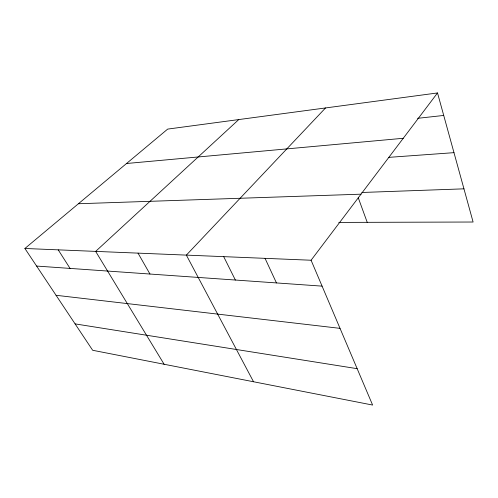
<?xml version="1.0" encoding="UTF-8"?>
<svg xmlns="http://www.w3.org/2000/svg" width="498" height="498" viewBox="0 0 498 498"><rect width="100%" height="100%" fill="white"/><g stroke="black" fill="none" stroke-linecap="round" stroke-linejoin="round"><path stroke-width="0.75" d="M311.082 260.236L372.616 405.055L92.665 350.281L24.9 248.483L311.082 260.236L437.518 92.945L473.1 222.021L338.758 222.407M325.536 107.948L186.358 255.113L253.532 381.754M238.772 119.57L95.653 251.39L164.122 364.262M24.9 248.483L167.683 129.094L437.518 92.945M417.579 118.331L443.718 115.449M126.542 163.5L403.255 138.282M388.428 157.387L453.977 152.662M361.822 192.483L463.949 188.835M78.404 203.744L361.013 194.176M36.603 266.063L322.088 286.138M56.056 295.289L340.028 328.356M75.092 323.887L357.159 368.676M58.222 249.853L70.062 268.416M138.021 253.127L149.96 274.031M223.702 256.651L235.373 280.038M265.048 258.35L276.458 282.932M358.255 197.737L367.219 222.326"/></g></svg>
